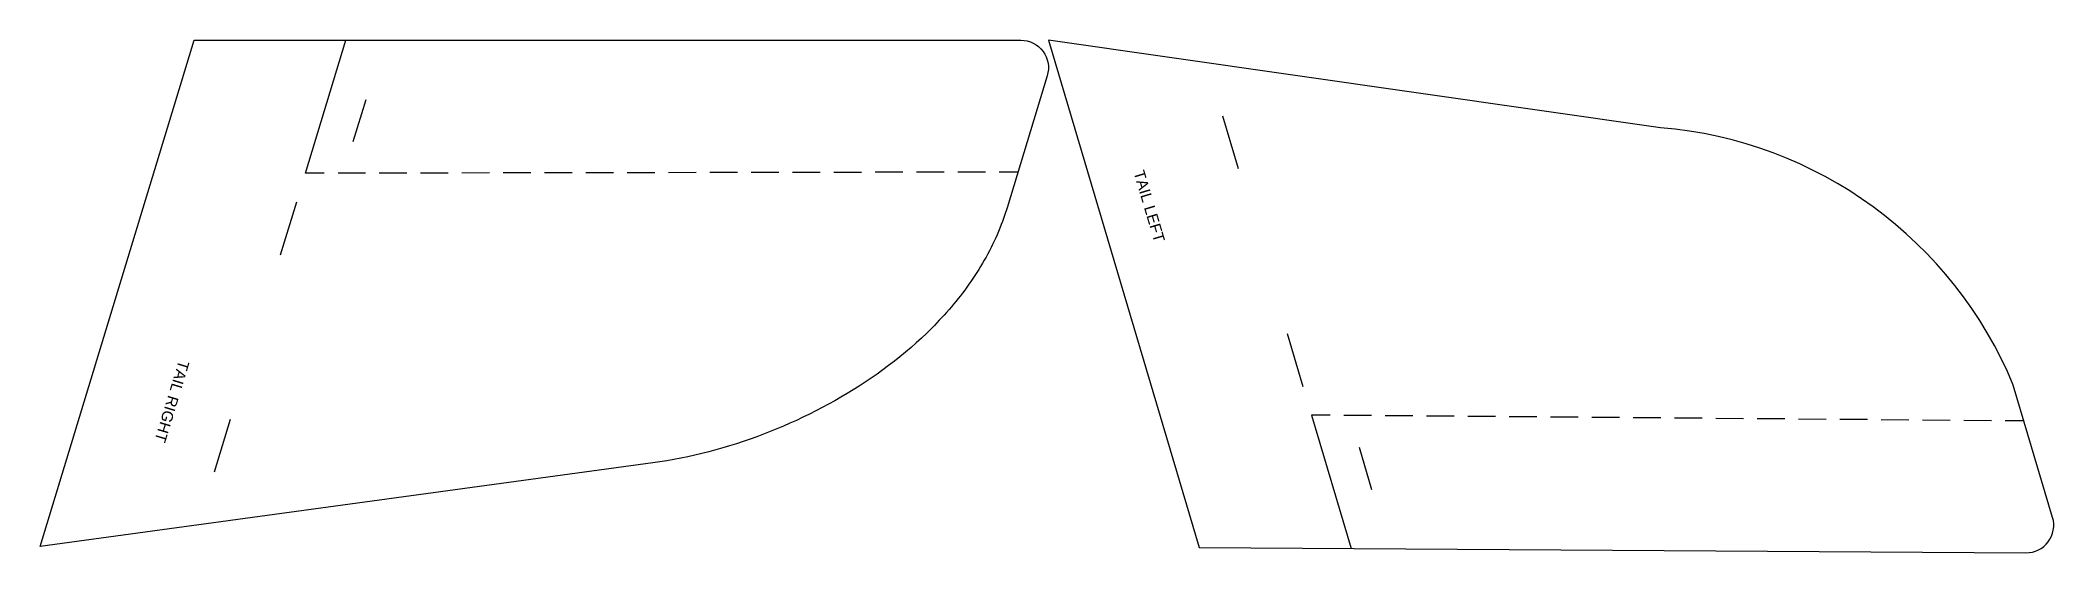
# Model space of a CAD drawing. Header units: inches. Extents: x 0.2 to 18.4, y 0.1 to 4.7.
import ezdxf

# ---------------------------------------------------------------- set-up
doc = ezdxf.new("R2010")
doc.units = ezdxf.units.IN
doc.header["$MEASUREMENT"] = 0
for name, color, linetype in [('PDF_01 CUT', 7, 'Continuous'), ('PDF_02 SCORE', 1, 'Continuous'), ('PDF_05 REFERENCE', 3, 'Continuous')]:
    doc.layers.add(name, color=color, linetype=linetype)
doc.layers.add('PDF_Text', color=144, linetype='Continuous', true_color=0x007094)
doc.styles.add('PDF Arial', font='arial.ttf')

msp = doc.modelspace()

# ---------------------------------------------------------------- linework, layer by layer
at = {"layer": 'PDF_01 CUT', "color": 7, "lineweight": 30}
msp.add_lwpolyline([(9.298, 4.422), (8.934, 3.222), (8.913, 3.16), (8.892, 3.099), (8.881, 3.069), (8.869, 3.038), (8.857, 3.008), (8.844, 2.978), (8.831, 2.949), (8.817, 2.919), (8.803, 2.89), (8.789, 2.86), (8.774, 2.832), (8.759, 2.803), (8.743, 2.774), (8.727, 2.746), (8.711, 2.718), (8.694, 2.69), (8.677, 2.662), (8.66, 2.635), (8.642, 2.607), (8.624, 2.58), (8.606, 2.553), (8.587, 2.527), (8.569, 2.5), (8.549, 2.474), (8.53, 2.448), (8.51, 2.422), (8.49, 2.397), (8.469, 2.371), (8.449, 2.346), (8.428, 2.321), (8.407, 2.297), (8.385, 2.272), (8.364, 2.248), (8.342, 2.224), (8.319, 2.2), (8.297, 2.177), (8.274, 2.153), (8.252, 2.13), (8.205, 2.084), (8.158, 2.039), (8.11, 1.996), (8.062, 1.952), (8.012, 1.91), (7.962, 1.869), (7.911, 1.829), (7.859, 1.789), (7.807, 1.75), (7.754, 1.712), (7.701, 1.675), (7.647, 1.639), (7.593, 1.603), (7.538, 1.568), (7.482, 1.534), (7.426, 1.501), (7.37, 1.469), (7.313, 1.437), (7.256, 1.407), (7.198, 1.377), (7.14, 1.347), (7.081, 1.319), (7.022, 1.291), (6.963, 1.264), (6.904, 1.238), (6.844, 1.213), (6.783, 1.189), (6.723, 1.165), (6.662, 1.142), (6.601, 1.12), (6.539, 1.099), (6.477, 1.079), (6.415, 1.059), (6.353, 1.041), (6.291, 1.023), (6.228, 1.006), (6.165, 0.99), (6.101, 0.974), (6.038, 0.96), (5.974, 0.947), (5.911, 0.935), (5.846, 0.924), (5.782, 0.914), (5.718, 0.904), (0.16, 0.146), (1.557, 4.745), (9.059, 4.745, -0.503478)], format="xyb", close=True, dxfattribs=at)
for points in [[(2.566, 3.536), (2.933, 4.745)], [(3.001, 3.823), (3.117, 4.206)], [(11.695, 1.338), (12.055, 0.127)], [(12.128, 1.048), (12.242, 0.664)]]:
    msp.add_lwpolyline(points, dxfattribs=at)
msp.add_lwpolyline([(18.421, 0.409), (18.065, 1.611, 0.281204), (14.864, 3.95), (9.311, 4.744), (10.678, 0.136), (18.18, 0.088, 0.503478), (18.422, 0.409)], format="xyb", dxfattribs=at)
at = {"layer": 'PDF_02 SCORE', "color": 1, "lineweight": 30}
for points in [[(2.737, 3.536), (2.566, 3.536)], [(3.112, 3.537), (2.862, 3.536)], [(3.487, 3.538), (3.237, 3.537)], [(3.862, 3.538), (3.612, 3.538)], [(4.237, 3.539), (3.987, 3.538)], [(4.612, 3.539), (4.362, 3.539)], [(4.987, 3.54), (4.737, 3.54)], [(5.362, 3.54), (5.112, 3.54)], [(5.737, 3.541), (5.487, 3.541)], [(6.112, 3.542), (5.862, 3.541)], [(6.487, 3.543), (6.237, 3.542)], [(6.862, 3.543), (6.612, 3.543)], [(7.237, 3.544), (6.987, 3.543)], [(7.612, 3.544), (7.362, 3.544)], [(7.987, 3.545), (7.737, 3.545)], [(8.362, 3.545), (8.112, 3.545)], [(8.737, 3.546), (8.487, 3.546)], [(9.032, 3.547), (8.862, 3.546)], [(11.866, 1.337), (11.695, 1.338)], [(12.241, 1.334), (11.991, 1.336)], [(12.616, 1.331), (12.366, 1.333)], [(12.991, 1.328), (12.741, 1.33)], [(13.366, 1.325), (13.116, 1.327)], [(13.741, 1.322), (13.491, 1.324)], [(14.116, 1.319), (13.866, 1.321)], [(14.491, 1.316), (14.241, 1.318)], [(14.866, 1.313), (14.616, 1.315)], [(15.241, 1.31), (14.991, 1.312)], [(15.616, 1.306), (15.366, 1.309)], [(15.991, 1.304), (15.741, 1.306)], [(16.366, 1.3), (16.116, 1.302)], [(16.741, 1.298), (16.491, 1.3)], [(17.116, 1.294), (16.866, 1.296)], [(17.491, 1.291), (17.241, 1.294)], [(17.866, 1.288), (17.616, 1.29)], [(18.162, 1.286), (17.991, 1.287)]]:
    msp.add_lwpolyline(points, dxfattribs=at)
at = {"layer": 'PDF_05 REFERENCE', "color": 4, "lineweight": 30}
for points in [[(10.889, 4.057), (11.031, 3.578)], [(2.341, 2.796), (2.487, 3.275)], [(11.476, 2.08), (11.618, 1.6)], [(1.742, 0.822), (1.887, 1.301)]]:
    msp.add_lwpolyline(points, dxfattribs=at)

# ---------------------------------------------------------------- texts
at = {"layer": 'PDF_Text', "color": 3, "char_height": 0.1, "attachment_point": 7, "style": 'PDF Arial'}
for s, insert, rotation in [('TAIL LEFT', (10.08, 3.546), 286.5546), ('TAIL RIGHT', (1.418, 1.845), 253.1086)]:
    msp.add_mtext(s, dxfattribs=dict(at, insert=insert, rotation=rotation))

doc.saveas('drawing.dxf')
